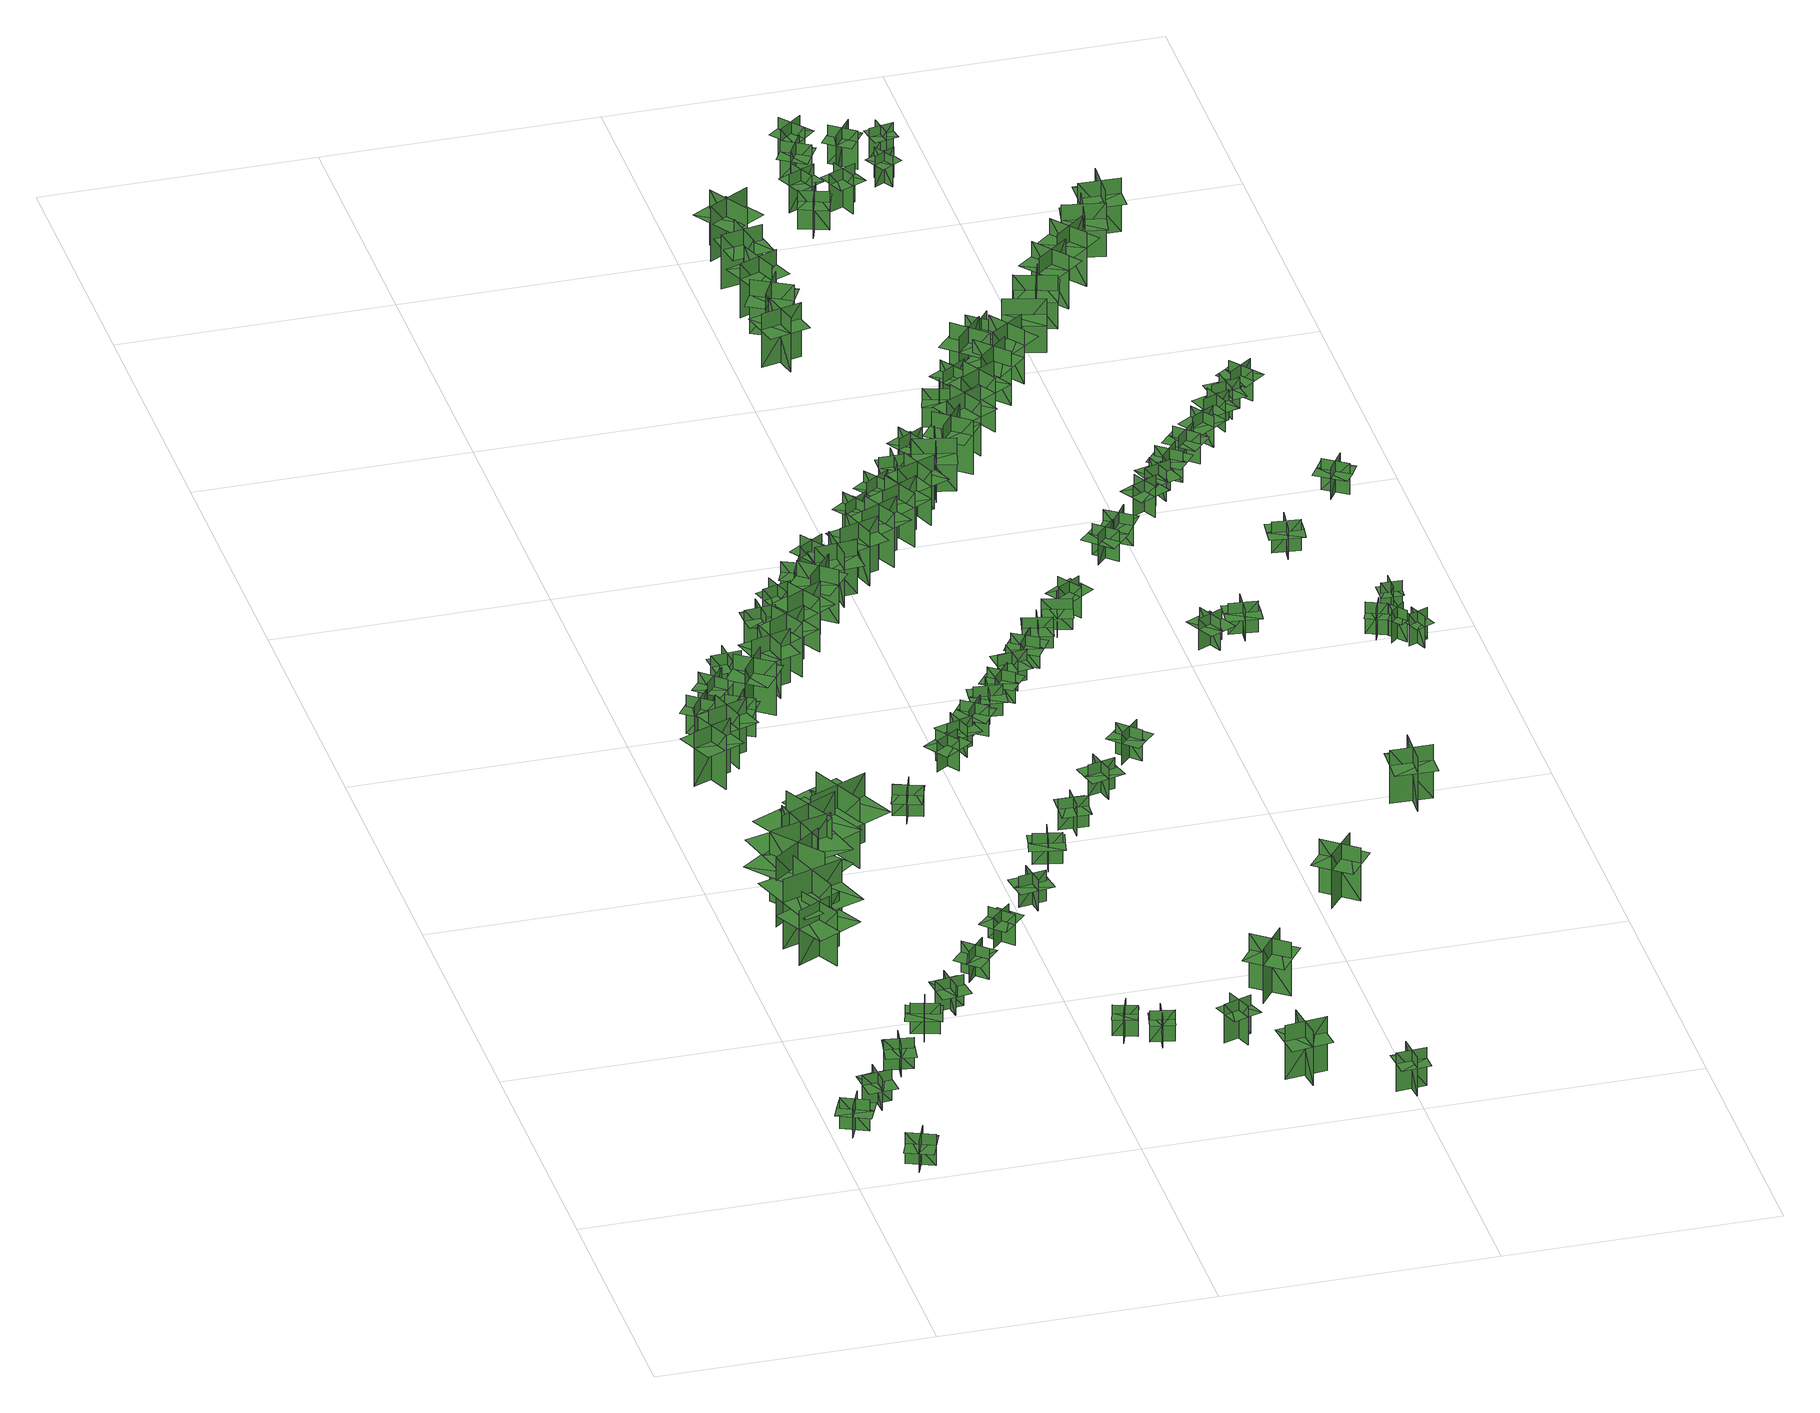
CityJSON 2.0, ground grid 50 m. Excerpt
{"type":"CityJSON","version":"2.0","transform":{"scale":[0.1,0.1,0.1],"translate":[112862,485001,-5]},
"CityObjects":{
"tree1":{"type":"SolitaryVegetationObject","geometry":[{"type":"MultiSurface","lod":"1","boundaries":[[[0,1,2]],[[0,2,3]],[[4,5,6]],[[4,6,7]],[[8,9,10]],[[8,10,11]],[[8,11,12]],[[8,12,13]]]}]},
"tree2":{"type":"SolitaryVegetationObject","geometry":[{"type":"MultiSurface","lod":"1","boundaries":[[[14,15,16]],[[14,16,17]],[[18,19,20]],[[18,20,21]],[[22,23,24]],[[22,24,25]],[[22,25,26]],[[22,26,27]]]}]},
"tree3":{"type":"SolitaryVegetationObject","geometry":[{"type":"MultiSurface","lod":"1","boundaries":[[[28,29,30]],[[28,30,31]],[[32,33,34]],[[32,34,35]],[[36,37,38]],[[36,38,39]],[[36,39,40]],[[36,40,41]]]}]},
"tree4":{"type":"SolitaryVegetationObject","geometry":[{"type":"MultiSurface","lod":"1","boundaries":[[[42,43,44]],[[42,44,45]],[[46,47,48]],[[46,48,49]],[[50,51,52]],[[50,52,53]],[[50,53,54]],[[50,54,55]]]}]},
"tree5":{"type":"SolitaryVegetationObject","geometry":[{"type":"MultiSurface","lod":"1","boundaries":[[[56,57,58]],[[56,58,59]],[[60,61,62]],[[60,62,63]],[[64,65,66]],[[64,66,67]],[[64,67,68]],[[64,68,69]]]}]},
"tree6":{"type":"SolitaryVegetationObject","geometry":[{"type":"MultiSurface","lod":"1","boundaries":[[[70,71,72]],[[70,72,73]],[[74,75,76]],[[74,76,77]],[[78,79,80]],[[78,80,81]],[[78,81,82]],[[78,82,83]]]}]},
"tree7":{"type":"SolitaryVegetationObject","geometry":[{"type":"MultiSurface","lod":"1","boundaries":[[[84,85,86]],[[84,86,87]],[[88,89,90]],[[88,90,91]],[[92,93,94]],[[92,94,95]],[[92,95,96]],[[92,96,97]]]}]},
"tree8":{"type":"SolitaryVegetationObject","geometry":[{"type":"MultiSurface","lod":"1","boundaries":[[[98,99,100]],[[98,100,101]],[[102,103,104]],[[102,104,105]],[[106,107,108]],[[106,108,109]],[[106,109,110]],[[106,110,111]]]}]},
"tree9":{"type":"SolitaryVegetationObject","geometry":[{"type":"MultiSurface","lod":"1","boundaries":[[[112,113,114]],[[112,114,115]],[[116,117,118]],[[116,118,119]],[[120,121,122]],[[120,122,123]],[[120,123,124]],[[120,124,125]]]}]},
"tree10":{"type":"SolitaryVegetationObject","geometry":[{"type":"MultiSurface","lod":"1","boundaries":[[[126,127,128]],[[126,128,129]],[[130,131,132]],[[130,132,133]],[[134,135,136]],[[134,136,137]],[[134,137,138]],[[134,138,139]]]}]},
"tree11":{"type":"SolitaryVegetationObject","geometry":[{"type":"MultiSurface","lod":"1","boundaries":[[[140,141,142]],[[140,142,143]],[[144,145,146]],[[144,146,147]],[[148,149,150]],[[148,150,151]],[[148,151,152]],[[148,152,153]]]}]},
"tree12":{"type":"SolitaryVegetationObject","geometry":[{"type":"MultiSurface","lod":"1","boundaries":[[[154,155,156]],[[154,156,157]],[[158,159,160]],[[158,160,161]],[[162,163,164]],[[162,164,165]],[[162,165,166]],[[162,166,167]]]}]},
"tree13":{"type":"SolitaryVegetationObject","geometry":[{"type":"MultiSurface","lod":"1","boundaries":[[[168,169,170]],[[168,170,171]],[[172,173,174]],[[172,174,175]],[[176,177,178]],[[176,178,179]],[[176,179,180]],[[176,180,181]]]}]},
"tree14":{"type":"SolitaryVegetationObject","geometry":[{"type":"MultiSurface","lod":"1","boundaries":[[[182,183,184]],[[182,184,185]],[[186,187,188]],[[186,188,189]],[[190,191,192]],[[190,192,193]],[[190,193,194]],[[190,194,195]]]}]},
"tree15":{"type":"SolitaryVegetationObject","geometry":[{"type":"MultiSurface","lod":"1","boundaries":[[[196,197,198]],[[196,198,199]],[[200,201,202]],[[200,202,203]],[[204,205,206]],[[204,206,207]],[[204,207,208]],[[204,208,209]]]}]},
"tree16":{"type":"SolitaryVegetationObject","geometry":[{"type":"MultiSurface","lod":"1","boundaries":[[[210,211,212]],[[210,212,213]],[[214,215,216]],[[214,216,217]],[[218,219,220]],[[218,220,221]],[[218,221,222]],[[218,222,223]]]}]},
"tree17":{"type":"SolitaryVegetationObject","geometry":[{"type":"MultiSurface","lod":"1","boundaries":[[[224,225,226]],[[224,226,227]],[[228,229,230]],[[228,230,231]],[[232,233,234]],[[232,234,235]],[[232,235,236]],[[232,236,237]]]}]},
"tree18":{"type":"SolitaryVegetationObject","geometry":[{"type":"MultiSurface","lod":"1","boundaries":[[[238,239,240]],[[238,240,241]],[[242,243,244]],[[242,244,245]],[[246,247,248]],[[246,248,249]],[[246,249,250]],[[246,250,251]]]}]},
"tree19":{"type":"SolitaryVegetationObject","geometry":[{"type":"MultiSurface","lod":"1","boundaries":[[[252,253,254]],[[252,254,255]],[[256,257,258]],[[256,258,259]],[[260,261,262]],[[260,262,263]],[[260,263,264]],[[260,264,265]]]}]},
"tree20":{"type":"SolitaryVegetationObject","geometry":[{"type":"MultiSurface","lod":"1","boundaries":[[[266,267,268]],[[266,268,269]],[[270,271,272]],[[270,272,273]],[[274,275,276]],[[274,276,277]],[[274,277,278]],[[274,278,279]]]}]},
"tree21":{"type":"SolitaryVegetationObject","geometry":[{"type":"MultiSurface","lod":"1","boundaries":[[[280,281,282]],[[280,282,283]],[[284,285,286]],[[284,286,287]],[[288,289,290]],[[288,290,291]],[[288,291,292]],[[288,292,293]]]}]},
"tree22":{"type":"SolitaryVegetationObject","geometry":[{"type":"MultiSurface","lod":"1","boundaries":[[[294,295,296]],[[294,296,297]],[[298,299,300]],[[298,300,301]],[[302,303,304]],[[302,304,305]],[[302,305,306]],[[302,306,307]]]}]},
"tree23":{"type":"SolitaryVegetationObject","geometry":[{"type":"MultiSurface","lod":"1","boundaries":[[[308,309,310]],[[308,310,311]],[[312,313,314]],[[312,314,315]],[[316,317,318]],[[316,318,319]],[[316,319,320]],[[316,320,321]]]}]},
"tree24":{"type":"SolitaryVegetationObject","geometry":[{"type":"MultiSurface","lod":"1","boundaries":[[[322,323,324]],[[322,324,325]],[[326,327,328]],[[326,328,329]],[[330,331,332]],[[330,332,333]],[[330,333,334]],[[330,334,335]]]}]},
"tree25":{"type":"SolitaryVegetationObject","geometry":[{"type":"MultiSurface","lod":"1","boundaries":[[[336,337,338]],[[336,338,339]],[[340,341,342]],[[340,342,343]],[[344,345,346]],[[344,346,347]],[[344,347,348]],[[344,348,349]]]}]},
"tree26":{"type":"SolitaryVegetationObject","geometry":[{"type":"MultiSurface","lod":"1","boundaries":[[[350,351,352]],[[350,352,353]],[[354,355,356]],[[354,356,357]],[[358,359,360]],[[358,360,361]],[[358,361,362]],[[358,362,363]]]}]},
"tree27":{"type":"SolitaryVegetationObject","geometry":[{"type":"MultiSurface","lod":"1","boundaries":[[[364,365,366]],[[364,366,367]],[[368,369,370]],[[368,370,371]],[[372,373,374]],[[372,374,375]],[[372,375,376]],[[372,376,377]]]}]},
"tree28":{"type":"SolitaryVegetationObject","geometry":[{"type":"MultiSurface","lod":"1","boundaries":[[[378,379,380]],[[378,380,381]],[[382,383,384]],[[382,384,385]],[[386,387,388]],[[386,388,389]],[[386,389,390]],[[386,390,391]]]}]},
"tree29":{"type":"SolitaryVegetationObject","geometry":[{"type":"MultiSurface","lod":"1","boundaries":[[[392,393,394]],[[392,394,395]],[[396,397,398]],[[396,398,399]],[[400,401,402]],[[400,402,403]],[[400,403,404]],[[400,404,405]]]}]},
"tree30":{"type":"SolitaryVegetationObject","geometry":[{"type":"MultiSurface","lod":"1","boundaries":[[[406,407,408]],[[406,408,409]],[[410,411,412]],[[410,412,413]],[[414,415,416]],[[414,416,417]],[[414,417,418]],[[414,418,419]]]}]},
"tree31":{"type":"SolitaryVegetationObject","geometry":[{"type":"MultiSurface","lod":"1","boundaries":[[[420,421,422]],[[420,422,423]],[[424,425,426]],[[424,426,427]],[[428,429,430]],[[428,430,431]],[[428,431,432]],[[428,432,433]]]}]},
"tree32":{"type":"SolitaryVegetationObject","geometry":[{"type":"MultiSurface","lod":"1","boundaries":[[[434,435,436]],[[434,436,437]],[[438,439,440]],[[438,440,441]],[[442,443,444]],[[442,444,445]],[[442,445,446]],[[442,446,447]]]}]},
"tree33":{"type":"SolitaryVegetationObject","geometry":[{"type":"MultiSurface","lod":"1","boundaries":[[[448,449,450]],[[448,450,451]],[[452,453,454]],[[452,454,455]],[[456,457,458]],[[456,458,459]],[[456,459,460]],[[456,460,461]]]}]},
"tree34":{"type":"SolitaryVegetationObject","geometry":[{"type":"MultiSurface","lod":"1","boundaries":[[[462,463,464]],[[462,464,465]],[[466,467,468]],[[466,468,469]],[[470,471,472]],[[470,472,473]],[[470,473,474]],[[470,474,475]]]}]},
"tree35":{"type":"SolitaryVegetationObject","geometry":[{"type":"MultiSurface","lod":"1","boundaries":[[[476,477,478]],[[476,478,479]],[[480,481,482]],[[480,482,483]],[[484,485,486]],[[484,486,487]],[[484,487,488]],[[484,488,489]]]}]},
"tree36":{"type":"SolitaryVegetationObject","geometry":[{"type":"MultiSurface","lod":"1","boundaries":[[[490,491,492]],[[490,492,493]],[[494,495,496]],[[494,496,497]],[[498,499,500]],[[498,500,501]],[[498,501,502]],[[498,502,503]]]}]},
"tree37":{"type":"SolitaryVegetationObject","geometry":[{"type":"MultiSurface","lod":"1","boundaries":[[[504,505,506]],[[504,506,507]],[[508,509,510]],[[508,510,511]],[[512,513,514]],[[512,514,515]],[[512,515,516]],[[512,516,517]]]}]},
"tree38":{"type":"SolitaryVegetationObject","geometry":[{"type":"MultiSurface","lod":"1","boundaries":[[[518,519,520]],[[518,520,521]],[[522,523,524]],[[522,524,525]],[[526,527,528]],[[526,528,529]],[[526,529,530]],[[526,530,531]]]}]},
"tree39":{"type":"SolitaryVegetationObject","geometry":[{"type":"MultiSurface","lod":"1","boundaries":[[[532,533,534]],[[532,534,535]],[[536,537,538]],[[536,538,539]],[[540,541,542]],[[540,542,543]],[[540,543,544]],[[540,544,545]]]}]},
"tree40":{"type":"SolitaryVegetationObject","geometry":[{"type":"MultiSurface","lod":"1","boundaries":[[[546,547,548]],[[546,548,549]],[[550,551,552]],[[550,552,553]],[[554,555,556]],[[554,556,557]],[[554,557,558]],[[554,558,559]]]}]},
"tree41":{"type":"SolitaryVegetationObject","geometry":[{"type":"MultiSurface","lod":"1","boundaries":[[[560,561,562]],[[560,562,563]],[[564,565,566]],[[564,566,567]],[[568,569,570]],[[568,570,571]],[[568,571,572]],[[568,572,573]]]}]},
"tree42":{"type":"SolitaryVegetationObject","geometry":[{"type":"MultiSurface","lod":"1","boundaries":[[[574,575,576]],[[574,576,577]],[[578,579,580]],[[578,580,581]],[[582,583,584]],[[582,584,585]],[[582,585,586]],[[582,586,587]]]}]},
"tree43":{"type":"SolitaryVegetationObject","geometry":[{"type":"MultiSurface","lod":"1","boundaries":[[[588,589,590]],[[588,590,591]],[[592,593,594]],[[592,594,595]],[[596,597,598]],[[596,598,599]],[[596,599,600]],[[596,600,601]]]}]},
"tree44":{"type":"SolitaryVegetationObject","geometry":[{"type":"MultiSurface","lod":"1","boundaries":[[[602,603,604]],[[602,604,605]],[[606,607,608]],[[606,608,609]],[[610,611,612]],[[610,612,613]],[[610,613,614]],[[610,614,615]]]}]},
"tree45":{"type":"SolitaryVegetationObject","geometry":[{"type":"MultiSurface","lod":"1","boundaries":[[[616,617,618]],[[616,618,619]],[[620,621,622]],[[620,622,623]],[[624,625,626]],[[624,626,627]],[[624,627,628]],[[624,628,629]]]}]},
"tree46":{"type":"SolitaryVegetationObject","geometry":[{"type":"MultiSurface","lod":"1","boundaries":[[[630,631,632]],[[630,632,633]],[[634,635,636]],[[634,636,637]],[[638,639,640]],[[638,640,641]],[[638,641,642]],[[638,642,643]]]}]},
"tree47":{"type":"SolitaryVegetationObject","geometry":[{"type":"MultiSurface","lod":"1","boundaries":[[[644,645,646]],[[644,646,647]],[[648,649,650]],[[648,650,651]],[[652,653,654]],[[652,654,655]],[[652,655,656]],[[652,656,657]]]}]},
"tree48":{"type":"SolitaryVegetationObject","geometry":[{"type":"MultiSurface","lod":"1","boundaries":[[[658,659,660]],[[658,660,661]],[[662,663,664]],[[662,664,665]],[[666,667,668]],[[666,668,669]],[[666,669,670]],[[666,670,671]]]}]},
"tree49":{"type":"SolitaryVegetationObject","geometry":[{"type":"MultiSurface","lod":"1","boundaries":[[[672,673,674]],[[672,674,675]],[[676,677,678]],[[676,678,679]],[[680,681,682]],[[680,682,683]],[[680,683,684]],[[680,684,685]]]}]},
"tree50":{"type":"SolitaryVegetationObject","geometry":[{"type":"MultiSurface","lod":"1","boundaries":[[[686,687,688]],[[686,688,689]],[[690,691,692]],[[690,692,693]],[[694,695,696]],[[694,696,697]],[[694,697,698]],[[694,698,699]]]}]},
"tree51":{"type":"SolitaryVegetationObject","geometry":[{"type":"MultiSurface","lod":"1","boundaries":[[[700,701,702]],[[700,702,703]],[[704,705,706]],[[704,706,707]],[[708,709,710]],[[708,710,711]],[[708,711,712]],[[708,712,713]]]}]},
"tree52":{"type":"SolitaryVegetationObject","geometry":[{"type":"MultiSurface","lod":"1","boundaries":[[[714,715,716]],[[714,716,717]],[[718,719,720]],[[718,720,721]],[[722,723,724]],[[722,724,725]],[[722,725,726]],[[722,726,727]]]}]},
"tree53":{"type":"SolitaryVegetationObject","geometry":[{"type":"MultiSurface","lod":"1","boundaries":[[[728,729,730]],[[728,730,731]],[[732,733,734]],[[732,734,735]],[[736,737,738]],[[736,738,739]],[[736,739,740]],[[736,740,741]]]}]},
"tree54":{"type":"SolitaryVegetationObject","geometry":[{"type":"MultiSurface","lod":"1","boundaries":[[[742,743,744]],[[742,744,745]],[[746,747,748]],[[746,748,749]],[[750,751,752]],[[750,752,753]],[[750,753,754]],[[750,754,755]]]}]},
"tree55":{"type":"SolitaryVegetationObject","geometry":[{"type":"MultiSurface","lod":"1","boundaries":[[[756,757,758]],[[756,758,759]],[[760,761,762]],[[760,762,763]],[[764,765,766]],[[764,766,767]],[[764,767,768]],[[764,768,769]]]}]},
"tree56":{"type":"SolitaryVegetationObject","geometry":[{"type":"MultiSurface","lod":"1","boundaries":[[[770,771,772]],[[770,772,773]],[[774,775,776]],[[774,776,777]],[[778,779,780]],[[778,780,781]],[[778,781,782]],[[778,782,783]]]}]},
"tree57":{"type":"SolitaryVegetationObject","geometry":[{"type":"MultiSurface","lod":"1","boundaries":[[[784,785,786]],[[784,786,787]],[[788,789,790]],[[788,790,791]],[[792,793,794]],[[792,794,795]],[[792,795,796]],[[792,796,797]]]}]},
"tree58":{"type":"SolitaryVegetationObject","geometry":[{"type":"MultiSurface","lod":"1","boundaries":[[[798,799,800]],[[798,800,801]],[[802,803,804]],[[802,804,805]],[[806,807,808]],[[806,808,809]],[[806,809,810]],[[806,810,811]]]}]},
"tree59":{"type":"SolitaryVegetationObject","geometry":[{"type":"MultiSurface","lod":"1","boundaries":[[[812,813,814]],[[812,814,815]],[[816,817,818]],[[816,818,819]],[[820,821,822]],[[820,822,823]],[[820,823,824]],[[820,824,825]]]}]},
"tree60":{"type":"SolitaryVegetationObject","geometry":[{"type":"MultiSurface","lod":"1","boundaries":[[[826,827,828]],[[826,828,829]],[[830,831,832]],[[830,832,833]],[[834,835,836]],[[834,836,837]],[[834,837,838]],[[834,838,839]]]}]},
"tree61":{"type":"SolitaryVegetationObject","geometry":[{"type":"MultiSurface","lod":"1","boundaries":[[[840,841,842]],[[840,842,843]],[[844,845,846]],[[844,846,847]],[[848,849,850]],[[848,850,851]],[[848,851,852]],[[848,852,853]]]}]},
"tree62":{"type":"SolitaryVegetationObject","geometry":[{"type":"MultiSurface","lod":"1","boundaries":[[[854,855,856]],[[854,856,857]],[[858,859,860]],[[858,860,861]],[[862,863,864]],[[862,864,865]],[[862,865,866]],[[862,866,867]]]}]},
"tree63":{"type":"SolitaryVegetationObject","geometry":[{"type":"MultiSurface","lod":"1","boundaries":[[[868,869,870]],[[868,870,871]],[[872,873,874]],[[872,874,875]],[[876,877,878]],[[876,878,879]],[[876,879,880]],[[876,880,881]]]}]},
"tree64":{"type":"SolitaryVegetationObject","geometry":[{"type":"MultiSurface","lod":"1","boundaries":[[[882,883,884]],[[882,884,885]],[[886,887,888]],[[886,888,889]],[[890,891,892]],[[890,892,893]],[[890,893,894]],[[890,894,895]]]}]},
"tree65":{"type":"SolitaryVegetationObject","geometry":[{"type":"MultiSurface","lod":"1","boundaries":[[[896,897,898]],[[896,898,899]],[[900,901,902]],[[900,902,903]],[[904,905,906]],[[904,906,907]],[[904,907,908]],[[904,908,909]]]}]},
"tree66":{"type":"SolitaryVegetationObject","geometry":[{"type":"MultiSurface","lod":"1","boundaries":[[[910,911,912]],[[910,912,913]],[[914,915,916]],[[914,916,917]],[[918,919,920]],[[918,920,921]],[[918,921,922]],[[918,922,923]]]}]},
"tree67":{"type":"SolitaryVegetationObject","geometry":[{"type":"MultiSurface","lod":"1","boundaries":[[[924,925,926]],[[924,926,927]],[[928,929,930]],[[928,930,931]],[[932,933,934]],[[932,934,935]],[[932,935,936]],[[932,936,937]]]}]},
"tree68":{"type":"SolitaryVegetationObject","geometry":[{"type":"MultiSurface","lod":"1","boundaries":[[[938,939,940]],[[938,940,941]],[[942,943,944]],[[942,944,945]],[[946,947,948]],[[946,948,949]],[[946,949,950]],[[946,950,951]]]}]},
"tree69":{"type":"SolitaryVegetationObject","geometry":[{"type":"MultiSurface","lod":"1","boundaries":[[[952,953,954]],[[952,954,955]],[[956,957,958]],[[956,958,959]],[[960,961,962]],[[960,962,963]],[[960,963,964]],[[960,964,965]]]}]},
"tree70":{"type":"SolitaryVegetationObject","geometry":[{"type":"MultiSurface","lod":"1","boundaries":[[[966,967,968]],[[966,968,969]],[[970,971,972]],[[970,972,973]],[[974,975,976]],[[974,976,977]],[[974,977,978]],[[974,978,979]]]}]},
"tree71":{"type":"SolitaryVegetationObject","geometry":[{"type":"MultiSurface","lod":"1","boundaries":[[[980,981,982]],[[980,982,983]],[[984,985,986]],[[984,986,987]],[[988,989,990]],[[988,990,991]],[[988,991,992]],[[988,992,993]]]}]},
"tree72":{"type":"SolitaryVegetationObject","geometry":[{"type":"MultiSurface","lod":"1","boundaries":[[[994,995,996]],[[994,996,997]],[[998,999,1000]],[[998,1000,1001]],[[1002,1003,1004]],[[1002,1004,1005]],[[1002,1005,1006]],[[1002,1006,1007]]]}]},
"tree73":{"type":"SolitaryVegetationObject","geometry":[{"type":"MultiSurface","lod":"1","boundaries":[[[1008,1009,1010]],[[1008,1010,1011]],[[1012,1013,1014]],[[1012,1014,1015]],[[1016,1017,1018]],[[1016,1018,1019]],[[1016,1019,1020]],[[1016,1020,1021]]]}]},
"tree74":{"type":"SolitaryVegetationObject","geometry":[{"type":"MultiSurface","lod":"1","boundaries":[[[1022,1023,1024]],[[1022,1024,1025]],[[1026,1027,1028]],[[1026,1028,1029]],[[1030,1031,1032]],[[1030,1032,1033]],[[1030,1033,1034]],[[1030,1034,1035]]]}]},
"tree75":{"type":"SolitaryVegetationObject","geometry":[{"type":"MultiSurface","lod":"1","boundaries":[[[1036,1037,1038]],[[1036,1038,1039]],[[1040,1041,1042]],[[1040,1042,1043]],[[1044,1045,1046]],[[1044,1046,1047]],[[1044,1047,1048]],[[1044,1048,1049]]]}]},
"tree76":{"type":"SolitaryVegetationObject","geometry":[{"type":"MultiSurface","lod":"1","boundaries":[[[1050,1051,1052]],[[1050,1052,1053]],[[1054,1055,1056]],[[1054,1056,1057]],[[1058,1059,1060]],[[1058,1060,1061]],[[1058,1061,1062]],[[1058,1062,1063]]]}]},
"tree77":{"type":"SolitaryVegetationObject","geometry":[{"type":"MultiSurface","lod":"1","boundaries":[[[1064,1065,1066]],[[1064,1066,1067]],[[1068,1069,1070]],[[1068,1070,1071]],[[1072,1073,1074]],[[1072,1074,1075]],[[1072,1075,1076]],[[1072,1076,1077]]]}]},
"tree78":{"type":"SolitaryVegetationObject","geometry":[{"type":"MultiSurface","lod":"1","boundaries":[[[1078,1079,1080]],[[1078,1080,1081]],[[1082,1083,1084]],[[1082,1084,1085]],[[1086,1087,1088]],[[1086,1088,1089]],[[1086,1089,1090]],[[1086,1090,1091]]]}]},
"tree79":{"type":"SolitaryVegetationObject","geometry":[{"type":"MultiSurface","lod":"1","boundaries":[[[1092,1093,1094]],[[1092,1094,1095]],[[1096,1097,1098]],[[1096,1098,1099]],[[1100,1101,1102]],[[1100,1102,1103]],[[1100,1103,1104]],[[1100,1104,1105]]]}]},
"tree80":{"type":"SolitaryVegetationObject","geometry":[{"type":"MultiSurface","lod":"1","boundaries":[[[1106,1107,1108]],[[1106,1108,1109]],[[1110,1111,1112]],[[1110,1112,1113]],[[1114,1115,1116]],[[1114,1116,1117]],[[1114,1117,1118]],[[1114,1118,1119]]]}]},
"tree81":{"type":"SolitaryVegetationObject","geometry":[{"type":"MultiSurface","lod":"1","boundaries":[[[1120,1121,1122]],[[1120,1122,1123]],[[1124,1125,1126]],[[1124,1126,1127]],[[1128,1129,1130]],[[1128,1130,1131]],[[1128,1131,1132]],[[1128,1132,1133]]]}]},
"tree82":{"type":"SolitaryVegetationObject","geometry":[{"type":"MultiSurface","lod":"1","boundaries":[[[1134,1135,1136]],[[1134,1136,1137]],[[1138,1139,1140]],[[1138,1140,1141]],[[1142,1143,1144]],[[1142,1144,1145]],[[1142,1145,1146]],[[1142,1146,1147]]]}]},
"tree83":{"type":"SolitaryVegetationObject","geometry":[{"type":"MultiSurface","lod":"1","boundaries":[[[1148,1149,1150]],[[1148,1150,1151]],[[1152,1153,1154]],[[1152,1154,1155]],[[1156,1157,1158]],[[1156,1158,1159]],[[1156,1159,1160]],[[1156,1160,1161]]]}]},
"tree84":{"type":"SolitaryVegetationObject","geometry":[{"type":"MultiSurface","lod":"1","boundaries":[[[1162,1163,1164]],[[1162,1164,1165]],[[1166,1167,1168]],[[1166,1168,1169]],[[1170,1171,1172]],[[1170,1172,1173]],[[1170,1173,1174]],[[1170,1174,1175]]]}]},
"tree85":{"type":"SolitaryVegetationObject","geometry":[{"type":"MultiSurface","lod":"1","boundaries":[[[1176,1177,1178]],[[1176,1178,1179]],[[1180,1181,1182]],[[1180,1182,1183]],[[1184,1185,1186]],[[1184,1186,1187]],[[1184,1187,1188]],[[1184,1188,1189]]]}]},
"tree86":{"type":"SolitaryVegetationObject","geometry":[{"type":"MultiSurface","lod":"1","boundaries":[[[1190,1191,1192]],[[1190,1192,1193]],[[1194,1195,1196]],[[1194,1196,1197]],[[1198,1199,1200]],[[1198,1200,1201]],[[1198,1201,1202]],[[1198,1202,1203]]]}]},
"tree87":{"type":"SolitaryVegetationObject","geometry":[{"type":"MultiSurface","lod":"1","boundaries":[[[1204,1205,1206]],[[1204,1206,1207]],[[1208,1209,1210]],[[1208,1210,1211]],[[1212,1213,1214]],[[1212,1214,1215]],[[1212,1215,1216]],[[1212,1216,1217]]]}]},
"tree88":{"type":"SolitaryVegetationObject","geometry":[{"type":"MultiSurface","lod":"1","boundaries":[[[1218,1219,1220]],[[1218,1220,1221]],[[1222,1223,1224]],[[1222,1224,1225]],[[1226,1227,1228]],[[1226,1228,1229]],[[1226,1229,1230]],[[1226,1230,1231]]]}]},
"tree89":{"type":"SolitaryVegetationObject","geometry":[{"type":"MultiSurface","lod":"1","boundaries":[[[1232,1233,1234]],[[1232,1234,1235]],[[1236,1237,1238]],[[1236,1238,1239]],[[1240,1241,1242]],[[1240,1242,1243]],[[1240,1243,1244]],[[1240,1244,1245]]]}]},
"tree90":{"type":"SolitaryVegetationObject","geometry":[{"type":"MultiSurface","lod":"1","boundaries":[[[1246,1247,1248]],[[1246,1248,1249]],[[1250,1251,1252]],[[1250,1252,1253]],[[1254,1255,1256]],[[1254,1256,1257]],[[1254,1257,1258]],[[1254,1258,1259]]]}]},
"tree91":{"type":"SolitaryVegetationObject","geometry":[{"type":"MultiSurface","lod":"1","boundaries":[[[1260,1261,1262]],[[1260,1262,1263]],[[1264,1265,1266]],[[1264,1266,1267]],[[1268,1269,1270]],[[1268,1270,1271]],[[1268,1272,1273]],[[1268,1273,1269]]]}]},
"tree92":{"type":"SolitaryVegetationObject","geometry":[{"type":"MultiSurface","lod":"1","boundaries":[[[1274,1275,1276]],[[1274,1276,1277]],[[1278,1279,1280]],[[1278,1280,1281]],[[1282,1283,1284]],[[1282,1284,1285]],[[1282,1286,1287]],[[1282,1287,1283]]]}]},
"tree93":{"type":"SolitaryVegetationObject","geometry":[{"type":"MultiSurface","lod":"1","boundaries":[[[1288,1289,1290]],[[1288,1290,1291]],[[1292,1293,1294]],[[1292,1294,1295]],[[1296,1297,1298]],[[1296,1298,1299]],[[1296,1299,1300]],[[1296,1300,1301]]]}]},
"tree94":{"type":"SolitaryVegetationObject","geometry":[{"type":"MultiSurface","lod":"1","boundaries":[[[1302,1303,1304]],[[1302,1304,1305]],[[1306,1307,1308]],[[1306,1308,1309]],[[1310,1311,1312]],[[1310,1312,1313]],[[1310,1313,1314]],[[1310,1314,1315]]]}]},
"tree95":{"type":"SolitaryVegetationObject","geometry":[{"type":"MultiSurface","lod":"1","boundaries":[[[1316,1317,1318]],[[1316,1318,1319]],[[1320,1321,1322]],[[1320,1322,1323]],[[1324,1325,1326]],[[1324,1326,1327]],[[1324,1327,1328]],[[1324,1328,1329]]]}]},
"tree96":{"type":"SolitaryVegetationObject","geometry":[{"type":"MultiSurface","lod":"1","boundaries":[[[1330,1331,1332]],[[1330,1332,1333]],[[1334,1335,1336]],[[1334,1336,1337]],[[1338,1339,1340]],[[1338,1340,1341]],[[1338,1341,1342]],[[1338,1342,1343]]]}]},
"tree97":{"type":"SolitaryVegetationObject","geometry":[{"type":"MultiSurface","lod":"1","boundaries":[[[1344,1345,1346]],[[1344,1346,1347]],[[1348,1349,1350]],[[1348,1350,1351]],[[1352,1353,1354]],[[1352,1354,1355]],[[1352,1356,1357]],[[1352,1357,1353]]]}]},
"tree98":{"type":"SolitaryVegetationObject","geometry":[{"type":"MultiSurface","lod":"1","boundaries":[[[1358,1359,1360]],[[1358,1360,1361]],[[1362,1363,1364]],[[1362,1364,1365]],[[1366,1367,1368]],[[1366,1368,1369]],[[1366,1370,1371]],[[1366,1371,1367]]]}]},
"tree99":{"type":"SolitaryVegetationObject","geometry":[{"type":"MultiSurface","lod":"1","boundaries":[[[1372,1373,1374]],[[1372,1374,1375]],[[1376,1377,1378]],[[1376,1378,1379]],[[1380,1381,1382]],[[1380,1382,1383]],[[1380,1383,1384]],[[1380,1384,1385]]]}]},
"tree100":{"type":"SolitaryVegetationObject","geometry":[{"type":"MultiSurface","lod":"1","boundaries":[[[1386,1387,1388]],[[1386,1388,1389]],[[1390,1391,1392]],[[1390,1392,1393]],[[1394,1395,1396]],[[1394,1396,1397]],[[1394,1397,1398]],[[1394,1398,1399]]]}]},
"tree101":{"type":"SolitaryVegetationObject","geometry":[{"type":"MultiSurface","lod":"1","boundaries":[[[1400,1401,1402]],[[1400,1402,1403]],[[1404,1405,1406]],[[1404,1406,1407]],[[1408,1409,1410]],[[1408,1410,1411]],[[1408,1411,1412]],[[1408,1412,1413]]]}]},
"tree102":{"type":"SolitaryVegetationObject","geometry":[{"type":"MultiSurface","lod":"1","boundaries":[[[1414,1415,1416]],[[1414,1416,1417]],[[1418,1419,1420]],[[1418,1420,1421]],[[1422,1423,1424]],[[1422,1424,1425]],[[1422,1425,1426]],[[1422,1426,1427]]]}]},
"tree103":{"type":"SolitaryVegetationObject","geometry":[{"type":"MultiSurface","lod":"1","boundaries":[[[1428,1429,1430]],[[1428,1430,1431]],[[1432,1433,1434]],[[1432,1434,1435]],[[1436,1437,1438]],[[1436,1438,1439]],[[1436,1439,1440]],[[1436,1440,1441]]]}]},
"tree104":{"type":"SolitaryVegetationObject","geometry":[{"type":"MultiSurface","lod":"1","boundaries":[[[1442,1443,1444]],[[1442,1444,1445]],[[1446,1447,1448]],[[1446,1448,1449]],[[1450,1451,1452]],[[1450,1452,1453]],[[1450,1453,1454]],[[1450,1454,1455]]]}]},
"tree105":{"type":"SolitaryVegetationObject","geometry":[{"type":"MultiSurface","lod":"1","boundaries":[[[1456,1457,1458]],[[1456,1458,1459]],[[1460,1461,1462]],[[1460,1462,1463]],[[1464,1465,1466]],[[1464,1466,1467]],[[1464,1467,1468]],[[1464,1468,1469]]]}]},
"tree106":{"type":"SolitaryVegetationObject","geometry":[{"type":"MultiSurface","lod":"1","boundaries":[[[1470,1471,1472]],[[1470,1472,1473]],[[1474,1475,1476]],[[1474,1476,1477]],[[1478,1479,1480]],[[1478,1480,1481]],[[1478,1481,1482]],[[1478,1482,1483]]]}]},
"tree107":{"type":"SolitaryVegetationObject","geometry":[{"type":"MultiSurface","lod":"1","boundaries":[[[1484,1485,1486]],[[1484,1486,1487]],[[1488,1489,1490]],[[1488,1490,1491]],[[1492,1493,1494]],[[1492,1494,1495]],[[1492,1495,1496]],[[1492,1496,1497]]]}]},
"tree108":{"type":"SolitaryVegetationObject","geometry":[{"type":"MultiSurface","lod":"1","boundaries":[[[1498,1499,1500]],[[1498,1500,1501]],[[1502,1503,1504]],[[1502,1504,1505]],[[1506,1507,1508]],[[1506,1508,1509]],[[1506,1509,1510]],[[1506,1510,1511]]]}]},
"tree109":{"type":"SolitaryVegetationObject","geometry":[{"type":"MultiSurface","lod":"1","boundaries":[[[1512,1513,1514]],[[1512,1514,1515]],[[1516,1517,1518]],[[1516,1518,1519]],[[1520,1521,1522]],[[1520,1522,1523]],[[1520,1523,1524]],[[1520,1524,1525]]]}]}
},
"vertices":[
[51,201,17],[51,201,79],[30,152,79],[30,152,17],[64,167,17],[64,167,79],[17,188,79],[17,188,17],[71,164,58],[82,188,58],[23,214,58],[12,189,58],[2,165,58],[60,139,58],
[145,31,15],[145,31,77],[95,51,77],[95,51,15],[111,17,15],[111,17,77],[130,65,77],[130,65,15],[108,10,56],[133,0,56],[157,60,56],[132,70,56],[107,79,56],[84,20,56],
[128,258,14],[128,258,76],[74,253,76],[74,253,14],[104,231,14],[104,231,76],[100,282,76],[100,282,14],[104,223,56],[131,225,56],[126,289,56],[99,287,56],[72,284,56],[78,220,56],
[192,347,15],[192,347,77],[140,355,77],[140,355,15],[163,326,15],[163,326,77],[171,377,77],[171,377,15],[162,318,57],[188,314,57],[198,378,57],[171,382,57],[145,385,57],[135,322,57],
[80,682,42],[80,682,151],[163,725,151],[163,725,42],[101,742,42],[101,742,151],[142,662,151],[142,662,42],[95,754,115],[53,733,115],[104,633,115],[145,654,115],[187,676,115],[136,776,115],
[69,745,39],[69,745,178],[183,784,178],[183,784,39],[106,817,39],[106,817,178],[144,707,178],[144,707,39],[101,834,133],[44,815,133],[90,678,133],[147,697,133],[204,717,133],[158,854,133],
[231,425,16],[231,425,78],[246,476,78],[246,476,16],[215,457,16],[215,457,78],[264,442,78],[264,442,16],[207,459,57],[199,433,57],[261,415,57],[268,441,57],[276,467,57],[214,485,57],
[171,891,40],[171,891,179],[76,816,179],[76,816,40],[160,810,40],[160,810,179],[88,901,179],[88,901,40],[171,796,134],[218,834,134],[129,947,134],[81,909,134],[34,872,134],[124,759,134],
[161,860,41],[161,860,180],[130,977,180],[130,977,41],[92,902,41],[92,902,180],[204,932,180],[204,932,41],[75,898,135],[90,840,135],[229,877,135],[214,935,135],[199,993,135],[59,956,135],
[329,527,13],[329,527,75],[276,519,75],[276,519,13],[307,498,13],[307,498,75],[300,549,75],[300,549,13],[308,490,55],[335,494,55],[326,558,55],[300,554,55],[273,550,55],[281,487,55],
[68,1292,73],[98,1221,73],[98,1221,181],[68,1292,181],[48,1245,73],[120,1274,73],[120,1274,181],[48,1245,181],[48,1245,150],[63,1209,150],[135,1238,150],[120,1274,150],[105,1310,150],[33,1280,150],
[122,945,40],[122,945,179],[230,999,179],[230,999,40],[150,1022,40],[150,1022,179],[202,918,179],[202,918,40],[142,1038,134],[88,1011,134],[152,882,134],[206,909,134],[260,936,134],[195,1065,134],
[79,1409,77],[123,1376,77],[123,1376,154],[79,1409,154],[84,1373,77],[117,1417,77],[117,1417,154],[84,1373,154],[84,1373,132],[106,1356,132],[139,1401,132],[117,1417,132],[94,1434,132],[62,1389,132],
[117,1362,68],[140,1288,68],[140,1288,176],[117,1362,176],[93,1316,68],[166,1339,68],[166,1339,176],[93,1316,176],[93,1316,146],[104,1279,146],[178,1302,146],[166,1339,146],[155,1376,146],[81,1353,146],
[188,1001,35],[188,1001,174],[297,1052,174],[297,1052,35],[218,1077,35],[218,1077,174],[266,971,174],[266,971,35],[210,1093,129],[155,1067,129],[216,937,129],[271,962,129],[326,987,129],[265,1118,129],
[393,596,14],[393,596,76],[353,632,76],[353,632,14],[357,595,14],[357,595,76],[391,633,76],[391,633,14],[351,589,55],[371,571,55],[414,619,55],[394,637,55],[374,655,55],[332,607,55],
[127,1446,72],[163,1488,72],[163,1488,149],[127,1446,149],[163,1448,72],[121,1484,72],[121,1484,149],[163,1448,149],[163,1448,128],[181,1469,128],[140,1505,128],[121,1484,128],[103,1463,128],[145,1427,128],
[183,1419,67],[155,1371,67],[155,1371,144],[183,1419,144],[147,1409,67],[195,1382,67],[195,1382,144],[147,1409,144],[147,1409,122],[134,1385,122],[182,1358,122],[195,1382,122],[209,1406,122],[161,1433,122],
[211,1535,71],[156,1531,71],[156,1531,148],[211,1535,148],[183,1559,71],[187,1504,71],[187,1504,148],[183,1559,148],[183,1559,126],[155,1557,126],[160,1502,126],[187,1504,126],[215,1506,126],[211,1561,126],
[234,1496,67],[190,1432,67],[190,1432,174],[234,1496,174],[183,1487,67],[247,1442,67],[247,1442,174],[183,1487,174],[183,1487,144],[161,1455,144],[224,1411,144],[247,1442,144],[269,1474,144],[205,1519,144],
[567,349,31],[552,307,31],[552,307,93],[567,349,93],[540,336,31],[582,322,31],[582,322,93],[540,336,93],[540,336,76],[533,315,76],[575,301,76],[582,322,76],[589,343,76],[547,357,76],
[428,729,14],[428,729,76],[465,691,76],[465,691,14],[464,728,14],[464,728,76],[427,692,76],[427,692,14],[469,734,56],[450,753,56],[405,707,56],[424,688,56],[443,670,56],[488,715,56],
[596,298,32],[639,290,32],[639,290,94],[596,298,94],[612,273,32],[620,317,32],[620,317,94],[612,273,94],[612,273,76],[634,269,76],[642,313,76],[620,317,76],[599,321,76],[590,277,76],
[226,1523,64],[300,1544,64],[300,1544,172],[226,1523,172],[270,1497,64],[250,1572,64],[250,1572,172],[270,1497,172],[270,1497,142],[308,1508,142],[287,1582,142],[250,1572,142],[213,1562,142],[233,1487,142],
[366,1124,35],[366,1124,97],[417,1107,97],[417,1107,35],[399,1140,35],[399,1140,97],[382,1091,97],[382,1091,35],[402,1147,77],[376,1156,77],[356,1095,77],[381,1086,77],[406,1078,77],[427,1138,77],
[532,786,16],[532,786,78],[524,838,78],[524,838,16],[503,807,16],[503,807,78],[554,815,78],[554,815,16],[495,806,57],[499,780,57],[563,790,57],[559,816,57],[555,843,57],[491,833,57],
[283,1642,67],[280,1697,67],[280,1697,144],[283,1642,144],[308,1670,67],[252,1666,67],[252,1666,144],[308,1670,144],[308,1670,123],[306,1697,123],[251,1694,123],[252,1666,123],[254,1639,123],[309,1642,123],
[291,1630,61],[326,1560,61],[326,1560,169],[291,1630,169],[275,1581,61],[344,1616,61],[344,1616,169],[275,1581,169],[275,1581,138],[292,1546,138],[361,1581,138],[344,1616,138],[326,1650,138],[257,1615,138],
[770,281,31],[718,263,31],[718,263,108],[770,281,108],[737,297,31],[756,245,31],[756,245,108],[737,297,108],[737,297,87],[711,288,87],[729,236,87],[756,245,87],[782,254,87],[763,307,87],
[354,1742,66],[301,1725,66],[301,1725,143],[354,1742,143],[321,1759,66],[338,1706,66],[338,1706,143],[321,1759,143],[321,1759,121],[295,1750,121],[312,1698,121],[338,1706,121],[364,1715,121],[347,1767,121],
[337,1695,63],[375,1628,63],[375,1628,170],[337,1695,170],[323,1646,63],[391,1683,63],[391,1683,170],[323,1646,170],[323,1646,140],[342,1612,140],[409,1650,140],[391,1683,140],[372,1717,140],[304,1680,140],
[579,893,24],[579,893,86],[590,945,86],[590,945,24],[559,924,24],[559,924,86],[610,913,86],[610,913,24],[552,925,66],[546,899,66],[609,886,66],[614,912,66],[620,938,66],[557,952,66],
[787,120,31],[864,130,31],[864,130,139],[787,120,139],[828,88,31],[818,165,31],[818,165,139],[828,88,139],[828,88,108],[866,93,108],[857,170,108],[818,165,108],[780,160,108],[789,83,108],
[487,1287,29],[487,1287,91],[517,1243,91],[517,1243,29],[523,1279,29],[523,1279,91],[480,1251,91],[480,1251,29],[529,1284,71],[514,1306,71],[461,1270,71],[476,1248,71],[491,1226,71],[544,1261,71],
[380,1703,63],[428,1764,63],[428,1764,171],[380,1703,171],[431,1709,63],[370,1757,63],[370,1757,171],[431,1709,171],[431,1709,141],[455,1739,141],[395,1787,141],[370,1757,141],[346,1727,141],[407,1678,141],
[406,1788,64],[356,1811,64],[356,1811,140],[406,1788,140],[393,1823,64],[370,1773,64],[370,1773,140],[393,1823,140],[393,1823,119],[368,1834,119],[345,1784,119],[370,1773,119],[395,1761,119],[418,1811,119],
[543,1286,27],[543,1286,89],[527,1337,89],[527,1337,27],[512,1303,27],[512,1303,89],[561,1319,89],[561,1319,27],[504,1301,69],[512,1276,69],[573,1295,69],[565,1320,69],[557,1346,69],[496,1327,69],
[869,380,31],[807,426,31],[807,426,139],[869,380,139],[862,431,31],[816,369,31],[816,369,139],[862,431,139],[862,431,108],[831,454,108],[785,392,108],[816,369,108],[847,345,108],[893,407,108],
[632,1022,23],[632,1022,85],[685,1020,85],[685,1020,23],[659,1046,23],[659,1046,85],[657,995,85],[657,995,23],[660,1054,65],[633,1055,65],[630,991,65],[657,990,65],[683,989,65],[686,1053,65],
[560,1336,27],[560,1336,89],[591,1379,89],[591,1379,27],[554,1372,27],[554,1372,89],[596,1342,89],[596,1342,27],[548,1376,69],[532,1354,69],[584,1317,69],[600,1339,69],[616,1361,69],[563,1398,69],
[448,1882,61],[402,1851,61],[402,1851,138],[448,1882,138],[412,1889,61],[442,1843,61],[442,1843,138],[412,1889,138],[412,1889,116],[389,1874,116],[419,1828,116],[442,1843,116],[466,1858,116],[435,1905,116],
[454,1759,62],[448,1836,62],[448,1836,170],[454,1759,170],[488,1798,62],[411,1792,62],[411,1792,170],[488,1798,170],[488,1798,139],[485,1837,139],[408,1830,139],[411,1792,139],[414,1753,139],[491,1759,139],
[990,7,32],[985,62,32],[985,62,109],[990,7,109],[1014,35,32],[959,31,32],[959,31,109],[1014,35,109],[1014,35,88],[1012,63,88],[956,58,88],[959,31,88],[961,3,88],[1016,7,88],
[609,1381,26],[609,1381,88],[615,1434,88],[615,1434,26],[587,1409,26],[587,1409,88],[638,1404,88],[638,1404,26],[579,1410,68],[577,1383,68],[640,1377,68],[643,1404,68],[646,1431,68],[582,1437,68],
[471,1846,58],[545,1869,58],[545,1869,166],[471,1846,166],[517,1822,58],[493,1895,58],[493,1895,166],[517,1822,166],[517,1822,136],[554,1834,136],[530,1907,136],[493,1895,136],[456,1884,136],[480,1810,136],
[742,1098,22],[742,1098,84],[728,1150,84],[728,1150,22],[711,1117,22],[711,1117,84],[761,1130,84],[761,1130,22],[704,1115,63],[711,1089,63],[773,1106,63],[766,1131,63],[759,1157,63],[697,1141,63],
[664,1470,27],[664,1470,89],[631,1428,89],[631,1428,27],[668,1434,27],[668,1434,89],[627,1465,89],[627,1465,27],[674,1429,69],[690,1450,69],[640,1489,69],[623,1468,69],[607,1447,69],[658,1408,69],
[655,1498,26],[655,1498,88],[708,1505,88],[708,1505,26],[677,1527,26],[677,1527,88],[684,1475,88],[684,1475,26],[676,1534,67],[650,1531,67],[658,1467,67],[685,1471,67],[711,1474,67],[703,1538,67],
[516,1973,56],[561,2005,56],[561,2005,133],[516,1973,133],[552,1966,56],[521,2012,56],[521,2012,133],[552,1966,133],[552,1966,112],[575,1982,112],[543,2028,112],[521,2012,112],[498,1996,112],[529,1951,112],
[542,1948,52],[576,1879,52],[576,1879,160],[542,1948,160],[525,1899,52],[595,1933,52],[595,1933,160],[525,1899,160],[525,1899,129],[542,1865,129],[612,1899,129],[595,1933,129],[578,1968,129],[508,1934,129],
[831,1243,20],[831,1243,82],[794,1204,82],[794,1204,20],[831,1207,20],[831,1207,82],[794,1242,82],[794,1242,20],[837,1202,62],[855,1221,62],[808,1265,62],[790,1245,62],[772,1226,62],[819,1182,62],
[732,1571,26],[732,1571,88],[703,1526,88],[703,1526,26],[739,1535,26],[739,1535,88],[696,1563,88],[696,1563,26],[746,1531,68],[760,1553,68],[707,1588,68],[692,1566,68],[678,1543,68],[731,1508,68],
[570,2036,53],[616,2068,53],[616,2068,130],[570,2036,130],[607,2030,53],[575,2075,53],[575,2075,130],[607,2030,130],[607,2030,108],[629,2045,108],[597,2091,108],[575,2075,108],[552,2059,108],[584,2014,108],
[595,2012,46],[630,1943,46],[630,1943,154],[595,2012,154],[578,1963,46],[647,1998,46],[647,1998,154],[578,1963,154],[578,1963,124],[596,1928,124],[665,1964,124],[647,1998,124],[630,2033,124],[561,1997,124],
[727,1603,27],[727,1603,89],[779,1592,89],[779,1592,27],[757,1622,27],[757,1622,89],[747,1572,89],[747,1572,27],[759,1630,69],[733,1636,69],[720,1573,69],[746,1567,69],[772,1562,69],[785,1625,69],
[1065,647,32],[1004,694,32],[1004,694,139],[1065,647,139],[1059,698,32],[1011,637,32],[1011,637,139],[1059,698,139],[1059,698,109],[1028,722,109],[980,661,109],[1011,637,109],[1042,613,109],[1089,674,109],
[639,2137,52],[637,2082,52],[637,2082,129],[639,2137,129],[612,2112,52],[667,2110,52],[667,2110,129],[612,2112,129],[612,2112,107],[610,2085,107],[666,2082,107],[667,2110,107],[668,2137,107],[613,2140,107],
[695,2057,45],[623,2029,45],[623,2029,153],[695,2057,153],[648,2078,45],[676,2006,45],[676,2006,153],[648,2078,153],[648,2078,123],[612,2064,123],[640,1991,123],[676,2006,123],[712,2020,123],[684,2092,123],
[824,1632,33],[824,1632,95],[772,1645,95],[772,1645,33],[792,1614,33],[792,1614,95],[805,1664,95],[805,1664,33],[791,1606,75],[817,1600,75],[832,1662,75],[806,1669,75],[780,1675,75],[765,1613,75],
[819,1709,33],[819,1709,95],[848,1665,95],[848,1665,33],[854,1701,33],[854,1701,95],[811,1673,95],[811,1673,33],[861,1706,75],[846,1728,75],[792,1693,75],[807,1670,75],[822,1648,75],[875,1684,75],
[664,2169,47],[712,2196,47],[712,2196,124],[664,2169,124],[700,2158,47],[673,2207,47],[673,2207,124],[700,2158,124],[700,2158,103],[724,2172,103],[697,2220,103],[673,2207,103],[648,2193,103],[675,2145,103],
[704,2077,44],[721,2152,44],[721,2152,151],[704,2077,151],[748,2104,44],[672,2121,44],[672,2121,151],[748,2104,151],[748,2104,121],[756,2142,121],[680,2159,121],[672,2121,121],[664,2083,121],[740,2067,121],
[534,2583,43],[609,2601,43],[609,2601,151],[534,2583,151],[578,2556,43],[559,2631,43],[559,2631,151],[578,2556,151],[578,2556,120],[615,2565,120],[597,2640,120],[559,2631,120],[521,2622,120],[540,2547,120],
[595,2715,40],[558,2647,40],[558,2647,148],[595,2715,148],[545,2701,40],[613,2664,40],[613,2664,148],[545,2701,148],[545,2701,117],[527,2667,117],[594,2630,117],[613,2664,117],[632,2698,117],[564,2735,117],
[730,2200,42],[791,2153,42],[791,2153,150],[730,2200,150],[736,2149,42],[783,2211,42],[783,2211,150],[736,2149,150],[736,2149,120],[767,2125,120],[814,2187,120],[783,2211,120],[752,2234,120],[706,2172,120],
[596,2746,34],[567,2818,34],[567,2818,142],[596,2746,142],[617,2793,34],[545,2764,34],[545,2764,142],[617,2793,142],[617,2793,112],[602,2829,112],[530,2800,112],[545,2764,112],[559,2728,112],[631,2758,112],
[615,2877,35],[539,2863,35],[539,2863,143],[615,2877,143],[573,2906,35],[587,2830,35],[587,2830,143],[573,2906,143],[573,2906,113],[535,2900,113],[549,2823,113],[587,2830,113],[625,2837,113],[611,2913,113],
[767,2288,45],[782,2341,45],[782,2341,122],[767,2288,122],[799,2305,45],[746,2320,45],[746,2320,122],[799,2305,122],[799,2305,101],[807,2332,101],[753,2347,101],[746,2320,101],[738,2294,101],[791,2279,101],
[601,2922,41],[555,2997,41],[555,2997,151],[601,2922,151],[618,2989,41],[542,2944,41],[542,2944,151],[618,2989,151],[603,2929,115],[638,2951,115],[591,3026,115],[557,3004,115],[522,2983,115],[569,2908,115],
[833,2262,41],[764,2228,41],[764,2228,149],[833,2262,149],[784,2279,41],[819,2209,41],[819,2209,149],[784,2279,149],[784,2279,119],[749,2262,119],[784,2192,119],[819,2209,119],[853,2227,119],[819,2296,119],
[921,1820,36],[921,1820,98],[957,1859,98],[957,1859,36],[920,1856,36],[920,1856,98],[958,1821,98],[958,1821,36],[914,1861,77],[896,1842,77],[943,1798,77],[961,1818,77],[980,1838,77],[932,1881,77],
[1064,1545,26],[1064,1545,88],[1017,1522,88],[1017,1522,26],[1052,1511,26],[1052,1511,88],[1029,1558,88],[1029,1558,26],[1056,1504,68],[1080,1516,68],[1051,1574,68],[1027,1562,68],[1003,1550,68],[1032,1492,68],
[1236,903,33],[1238,980,33],[1238,980,140],[1236,903,140],[1273,938,33],[1196,940,33],[1196,940,140],[1273,938,140],[1273,938,110],[1274,977,110],[1197,979,110],[1196,940,110],[1195,902,110],[1272,900,110],
[796,2367,43],[842,2398,43],[842,2398,120],[796,2367,120],[832,2360,43],[801,2406,43],[801,2406,120],[832,2360,120],[832,2360,99],[855,2375,99],[824,2421,99],[801,2406,99],[778,2391,99],[809,2345,99],
[996,1868,34],[996,1868,96],[951,1898,96],[951,1898,34],[961,1862,34],[961,1862,96],[989,1905,96],[989,1905,34],[956,1855,75],[979,1840,75],[1014,1894,75],[991,1909,75],[969,1923,75],[934,1869,75],
[876,2332,41],[808,2294,41],[808,2294,149],[876,2332,149],[826,2346,41],[864,2279,41],[864,2279,149],[826,2346,149],[826,2346,119],[792,2327,119],[831,2260,119],[864,2279,119],[898,2298,119],[859,2366,119],
[1109,1556,9],[1109,1556,71],[1114,1609,71],[1114,1609,9],[1087,1584,9],[1087,1584,71],[1138,1579,71],[1138,1579,9],[1079,1585,51],[1076,1558,51],[1140,1552,51],[1143,1579,51],[1145,1605,51],[1081,1612,51],
[836,2472,42],[894,2421,42],[894,2421,150],[836,2472,150],[839,2421,42],[890,2479,42],[890,2479,150],[839,2421,150],[839,2421,120],[868,2395,120],[919,2454,120],[890,2479,120],[861,2505,120],[810,2446,120],
[914,2358,39],[861,2414,39],[861,2414,147],[914,2358,147],[916,2409,39],[860,2356,39],[860,2356,147],[916,2409,147],[916,2409,117],[889,2437,117],[833,2384,117],[860,2356,117],[886,2328,117],[943,2381,117],
[1033,1998,32],[1033,1998,94],[1058,1951,94],[1058,1951,32],[1068,1987,32],[1068,1987,94],[1022,1963,94],[1022,1963,32],[1075,1990,73],[1062,2014,73],[1005,1984,73],[1018,1961,73],[1030,1937,73],[1087,1967,73],
[765,2989,42],[713,3007,42],[713,3007,119],[765,2989,119],[749,3022,42],[731,2970,42],[731,2970,119],[749,3022,119],[749,3022,98],[723,3031,98],[705,2979,98],[731,2970,98],[757,2961,98],[775,3013,98],
[925,2501,44],[881,2535,44],[881,2535,121],[925,2501,121],[920,2538,44],[887,2494,44],[887,2494,121],[920,2538,121],[920,2538,100],[898,2554,100],[865,2510,100],[887,2494,100],[909,2477,100],[942,2521,100],
[726,3095,42],[749,3045,42],[749,3045,119],[726,3095,119],[713,3061,42],[763,3083,42],[763,3083,119],[713,3061,119],[713,3061,97],[724,3036,97],[774,3058,97],[763,3083,97],[752,3109,97],[701,3086,97],
[955,2423,37],[909,2486,37],[909,2486,145],[955,2423,145],[963,2474,37],[901,2429,37],[901,2429,145],[963,2474,145],[963,2474,115],[940,2506,115],[878,2460,115],[901,2429,115],[924,2397,115],[986,2443,115],
[1106,2030,31],[1106,2030,93],[1056,2013,93],[1056,2013,31],[1090,1998,31],[1090,1998,93],[1073,2047,93],[1073,2047,31],[1092,1991,73],[1118,1999,73],[1097,2060,73],[1071,2051,73],[1046,2043,73],[1067,1982,73],
[763,3177,44],[735,3130,44],[735,3130,121],[763,3177,121],[727,3169,44],[775,3140,44],[775,3140,121],[727,3169,121],[727,3169,99],[713,3145,99],[760,3116,99],[775,3140,99],[789,3163,99],[742,3192,99],
[831,3067,41],[780,3046,41],[780,3046,118],[831,3067,118],[797,3081,41],[818,3030,41],[818,3030,118],[797,3081,118],[797,3081,97],[772,3071,97],[793,3020,97],[818,3030,97],[844,3041,97],[823,3092,97],
[780,3237,45],[737,3202,45],[737,3202,122],[780,3237,122],[743,3241,45],[778,3198,45],[778,3198,122],[743,3241,122],[743,3241,100],[722,3224,100],[757,3181,100],[778,3198,100],[800,3216,100],[764,3259,100],
[988,2554,39],[968,2480,39],[968,2480,146],[988,2554,146],[944,2529,39],[1018,2509,39],[1018,2509,146],[944,2529,146],[944,2529,116],[933,2492,116],[1008,2471,116],[1018,2509,116],[1028,2546,116],[954,2566,116],
[1131,2091,28],[1131,2091,90],[1098,2049,90],[1098,2049,28],[1135,2055,28],[1135,2055,90],[1094,2087,90],[1094,2087,28],[1141,2050,70],[1158,2071,70],[1107,2111,70],[1091,2090,70],[1074,2069,70],[1124,2029,70],
[1300,1477,40],[1336,1463,40],[1336,1463,103],[1300,1477,103],[1312,1451,40],[1326,1486,40],[1326,1486,103],[1312,1451,103],[1312,1451,82],[1326,1486,82],[1307,1494,82],[1293,1458,82],[1331,1443,82],[1345,1478,82],
[1363,1435,38],[1338,1463,38],[1338,1463,101],[1363,1435,101],[1364,1464,38],[1336,1438,38],[1336,1438,101],[1364,1464,101],[1364,1464,81],[1336,1438,81],[1350,1423,81],[1378,1448,81],[1350,1479,81],[1322,1454,81],
[1245,1774,22],[1245,1774,84],[1251,1827,84],[1251,1827,22],[1223,1802,22],[1223,1802,84],[1274,1797,84],[1274,1797,22],[1215,1803,63],[1212,1777,63],[1276,1770,63],[1279,1796,63],[1281,1823,63],[1218,1830,63],
[1141,2102,29],[1141,2102,91],[1177,2141,91],[1177,2141,29],[1140,2138,29],[1140,2138,91],[1179,2103,91],[1179,2103,29],[1134,2143,70],[1116,2123,70],[1164,2080,70],[1182,2100,70],[1200,2120,70],[1152,2163,70],
[819,3198,43],[863,3165,43],[863,3165,120],[819,3198,120],[824,3161,43],[857,3206,43],[857,3206,120],[824,3161,120],[824,3161,99],[847,3145,99],[879,3190,99],[857,3206,99],[834,3222,99],[802,3177,99],
[1057,2579,38],[983,2601,38],[983,2601,146],[1057,2579,146],[1033,2624,38],[1010,2550,38],[1010,2550,146],[1033,2624,146],[1033,2624,116],[996,2635,116],[973,2561,116],[1010,2550,116],[1047,2539,116],[1070,2613,116],
[1387,1410,37],[1373,1446,37],[1373,1446,100],[1387,1410,100],[1399,1437,37],[1363,1423,37],[1363,1423,100],[1399,1437,100],[1399,1437,79],[1363,1423,79],[1371,1404,79],[1406,1418,79],[1391,1456,79],[1356,1442,79],
[1380,1529,40],[1342,1530,40],[1342,1530,103],[1380,1529,103],[1360,1550,40],[1359,1512,40],[1359,1512,103],[1360,1550,103],[1360,1550,83],[1359,1512,83],[1379,1512,83],[1381,1550,83],[1339,1551,83],[1338,1513,83],
[877,3104,42],[916,3125,42],[916,3125,103],[877,3104,103],[906,3096,42],[884,3134,42],[884,3134,103],[906,3096,103],[906,3096,86],[925,3106,86],[904,3145,86],[884,3134,86],[865,3124,86],[886,3085,86],
[1215,2146,31],[1215,2146,93],[1186,2191,93],[1186,2191,31],[1180,2154,31],[1180,2154,93],[1223,2182,93],[1223,2182,31],[1173,2149,72],[1188,2127,72],[1242,2162,72],[1227,2185,72],[1212,2207,72],[1159,2172,72],
[1040,2638,42],[1100,2686,42],[1100,2686,149],[1040,2638,149],[1091,2632,42],[1042,2692,42],[1042,2692,149],[1091,2632,149],[1091,2632,119],[1121,2656,119],[1072,2716,119],[1042,2692,119],[1012,2668,119],[1061,2607,119],
[908,3216,43],[916,3173,43],[916,3173,105],[908,3216,105],[891,3192,43],[935,3200,43],[935,3200,105],[891,3192,105],[891,3192,88],[895,3170,88],[939,3179,88],[935,3200,88],[931,3222,88],[887,3214,88],
[1214,2210,29],[1214,2210,91],[1264,2229,91],[1264,2229,29],[1230,2243,29],[1230,2243,91],[1248,2194,91],[1248,2194,29],[1227,2250,70],[1202,2241,70],[1224,2181,70],[1249,2190,70],[1274,2199,70],[1252,2259,70],
[1090,2704,40],[1149,2753,40],[1149,2753,148],[1090,2704,148],[1141,2698,40],[1092,2758,40],[1092,2758,148],[1141,2698,148],[1141,2698,117],[1171,2723,117],[1121,2783,117],[1092,2758,117],[1062,2733,117],[1111,2674,117],
[1241,2254,27],[1241,2254,89],[1293,2264,89],[1293,2264,27],[1262,2284,27],[1262,2284,89],[1271,2233,89],[1271,2233,27],[1260,2291,69],[1234,2287,69],[1245,2224,69],[1272,2228,69],[1298,2233,69],[1287,2296,69],
[1366,1942,23],[1366,1942,85],[1395,1987,85],[1395,1987,23],[1359,1978,23],[1359,1978,85],[1402,1950,85],[1402,1950,23],[1352,1982,65],[1338,1960,65],[1391,1925,65],[1406,1947,65],[1420,1970,65],[1366,2005,65],
[1284,2288,26],[1284,2288,88],[1327,2321,88],[1327,2321,26],[1290,2324,26],[1290,2324,88],[1321,2283,88],[1321,2283,26],[1285,2330,68],[1264,2314,68],[1303,2263,68],[1324,2280,68],[1345,2296,68],[1306,2347,68],
[1166,2828,39],[1152,2752,39],[1152,2752,146],[1166,2828,146],[1123,2799,39],[1199,2785,39],[1199,2785,146],[1123,2799,146],[1123,2799,116],[1116,2761,116],[1192,2747,116],[1199,2785,116],[1206,2823,116],[1130,2838,116],
[1208,2823,38],[1211,2900,38],[1211,2900,146],[1208,2823,146],[1246,2858,38],[1169,2860,38],[1169,2860,146],[1246,2858,146],[1246,2858,116],[1247,2897,116],[1170,2899,116],[1169,2860,116],[1168,2821,116],[1245,2819,116]
]}
